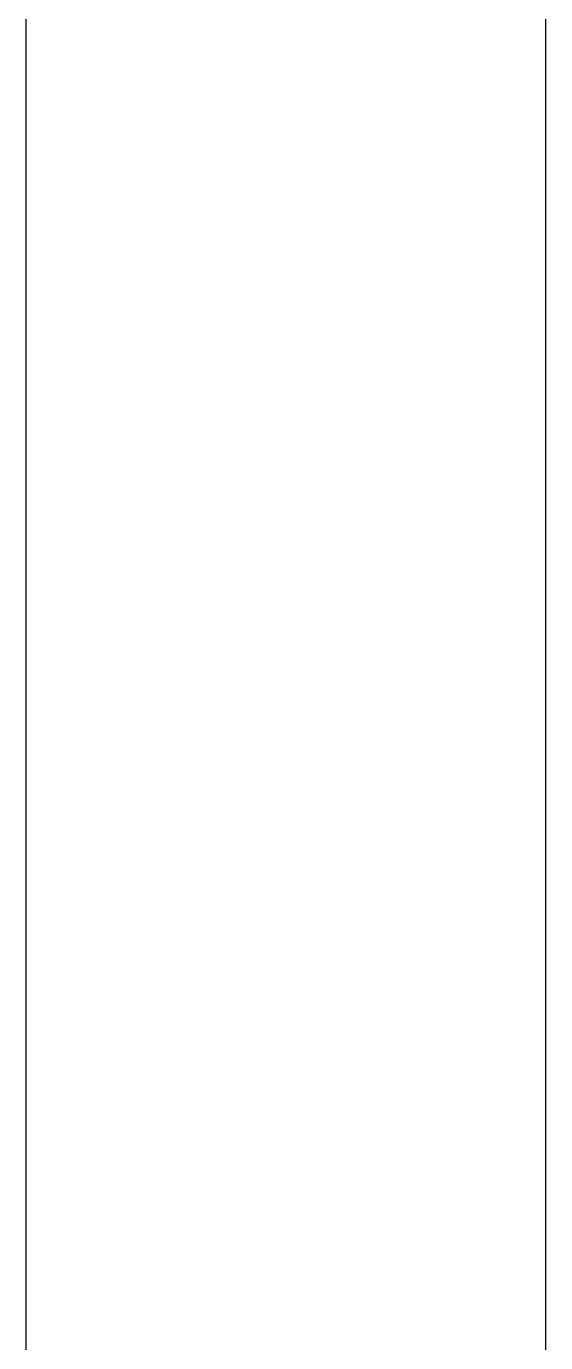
# Model space of a CAD drawing. Header units: millimetres. Extents: x -97344 to -49824, y -57049 to -40247.
# Drawn here: x -62554.7 to -62524.7, y -53250.9 to -53175 of the extents above; entities that cross this region are included whole.
import ezdxf

# ---------------------------------------------------------------- set-up
doc = ezdxf.new("R2010")
doc.units = ezdxf.units.MM
doc.header["$LTSCALE"] = 200
doc.layers.add('DIM', color=3, linetype='Continuous')

# ---------------------------------------------------------------- blocks, each defined once
blk = doc.blocks.new('2203')
at = {"color": 7, "linetype": 'Continuous'}
for p, q in [((-55418.75308149445, -57390.57556651305), (-55418.75300946513, -57192.34433790137)), ((-55388.75308149456, -57390.57564958628), (-55388.75300946271, -57192.34435067249))]:
    blk.add_line(p, q, dxfattribs=at)

msp = doc.modelspace()

# ---------------------------------------------------------------- block references
at = {"layer": 'DIM', "color": 3}
msp.add_blockref('2203', (-7135.911920959479, 4056.271049319585), dxfattribs=at)

doc.saveas('drawing.dxf')
